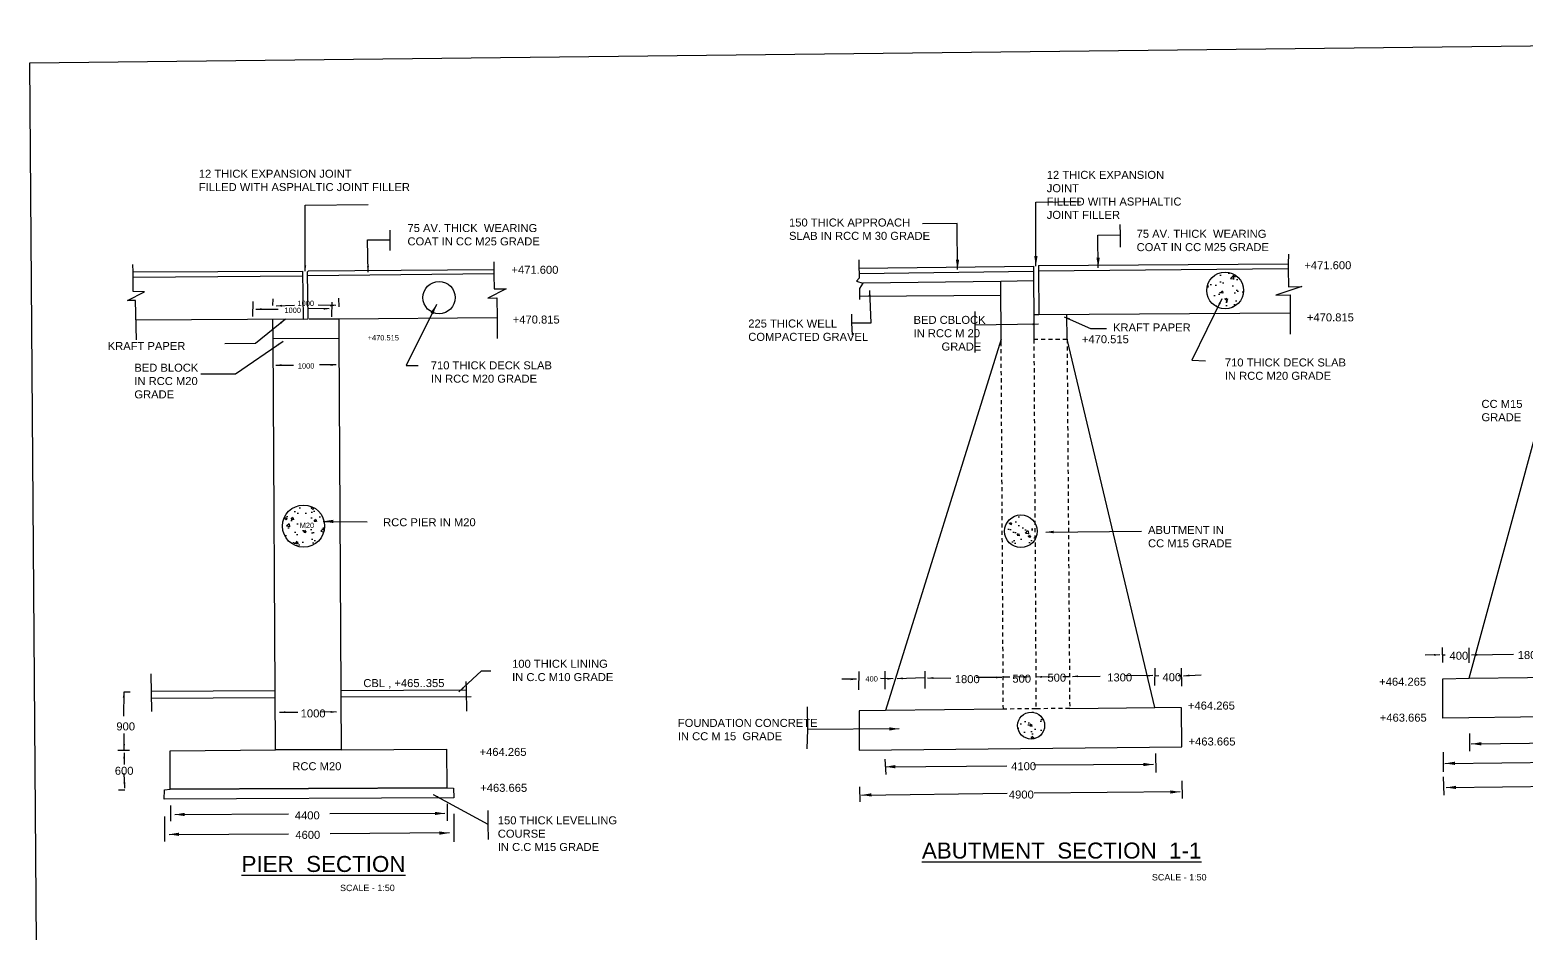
# Model space of a CAD drawing. Header units: inches. Extents: x 19509.7 to 19601.5, y 19555.9 to 19617.5.
# Drawn here: x 19509.71 to 19556.45, y 19589.29 to 19617.52 of the extents above; entities that cross this region are included whole.
import ezdxf

# ---------------------------------------------------------------- set-up
doc = ezdxf.new("R2010")
doc.units = ezdxf.units.IN
doc.header["$MEASUREMENT"] = 0
doc.linetypes.add('HIDDEN', pattern=[9.525, 6.35, -3.175])
doc.layers.add('DRAWING', color=7, linetype='Continuous')
doc.layers.add('TEXT', color=255, linetype='Continuous')
doc.styles.get("Standard").update_dxf_attribs({"font": 'arial.ttf'})
doc.dimstyles.get("Standard").update_dxf_attribs({"dimtxt": 0.18, "dimasz": 0.18, "dimexe": 0.18, "dimexo": 0.0625, "dimgap": 0.09, "dimtad": 0, "dimtih": 1, "dimtoh": 1, "dimdec": 4, "dimzin": 0, "dimdsep": 46, "dimtxsty": 'Standard', "dimcen": 0.09, "dimadec": 0, "dimazin": 0, "dimtfac": 1, "dimtdec": 4, "dimtofl": 0, "dimtmove": 0, "dimatfit": 3, "dimfxl": 1, "dimtolj": 1, "dimtzin": 0, "dimarcsym": 0})
pattern_1 = [(50, (0, 0), (0.717260183, -0.062752135), [0.075, -0.825]), (355, (0, 0), (-0.138751334, 0.752192134), [0.06, -0.66]), (100.4514, (0.0598, -0.0052), (0.578509382, 0.689439542), [0.06374019, -0.701142112]), (46.1842, (0, 0.2), (1.06724105, -0.165519014), [0.1125, -1.2375]), (96.6356, (0.0889, 0.1862), (0.934662706, 0.97411787), [0.09561029, -1.051713]), (351.1842, (0, 0.2), (0.934661945, 0.9741186), [0.09, -0.99]), (21, (0.1, 0.15), (0.596907052, -0.402618891), [0.075, -0.825]), (326, (0.1, 0.15), (0.243315332, 0.725150045), [0.06, -0.66]), (71.4514, (0.14974, 0.11645), (0.840222629, 0.322530497), [0.06374019, -0.701142112]), (37.5, (0, 0), (0.0121598553, 0.3328938538), [0, -0.652, 0, -0.67, 0, -0.6625]), (7.5, (0, 0), (0.2630695374, 0.394411712), [0, -0.382, 0, -0.637, 0, -0.2525]), (327.5, (-0.223, 0), (0.5338224362, -0.0225548717), [0, -0.25, 0, -0.78, 0, -1.035]), (317.5, (-0.323, 0), (0.583186169, 0.100104982), [0, -0.325, 0, -0.518, 0, -0.735])]

msp = doc.modelspace()

# ---------------------------------------------------------------- hatches: boundary and pattern name
at = {"layer": 'DRAWING'}
h = msp.add_hatch(dxfattribs=at)
h.set_pattern_fill('AR-CONC', color=256, scale=0.1, style=0)
h.set_pattern_definition(pattern_1)
h.paths.add_polyline_path([(19541.413, 19595.779, 1), (19540.571, 19595.779, 1)])
h.paths.add_polyline_path([(19541.113, 19601.594), (19541.11, 19602.115, 0.760856), (19540.161, 19601.852, 0.765402)])
h.paths.add_polyline_path([(19546.478, 19609.38, 1), (19547.627, 19609.38, 1)])
h = msp.add_hatch(dxfattribs=at)
h.set_pattern_fill('AR-CONC', color=256, scale=0.1, style=0)
h.set_pattern_definition(pattern_1)
h.paths.add_polyline_path([(19518.92, 19602.013, 1), (19517.602, 19602.013, 1)])
h.paths.add_polyline_path([(19518.098, 19602.162), (19518.605, 19602.162), (19518.605, 19601.909), (19518.098, 19601.909)], flags=24)

# ---------------------------------------------------------------- linework, layer by layer
for points in [[(19600.971, 19617.524), (19601.538, 19556.775), (19583.047, 19556.542), (19510.173, 19555.917), (19509.713, 19616.498), (19598.878, 19617.509), (19600.971, 19617.524)], [(19567.977, 19610.42), (19567.964, 19612.475), (19568.976, 19612.491), (19568.987, 19610.437), (19572.804, 19597.487), (19573.618, 19597.489), (19573.639, 19596.253), (19563.892, 19596.135), (19563.567, 19596.131), (19553.857, 19596.014), (19553.85, 19597.239), (19554.678, 19597.26), (19558.221, 19610.257), (19558.198, 19612.357), (19559.227, 19612.374), (19559.24, 19610.31), (19563.051, 19597.354), (19563.578, 19597.356), (19563.884, 19597.359), (19564.404, 19597.372), (19567.977, 19610.42)], [(19520.971, 19610.626), (19520.97, 19610.961), (19520.97, 19611.265)], [(19543.767, 19611.443), (19543.769, 19611.119), (19543.774, 19610.736)], [(19513.039, 19607.833), (19513.014, 19609.065), (19512.761, 19609.065), (19513.293, 19609.338), (19512.941, 19609.344), (19512.935, 19609.794), (19512.933, 19609.959), (19512.927, 19610.194)], [(19524.204, 19610.273), (19524.202, 19610.03), (19524.202, 19609.865), (19524.213, 19609.429), (19524.596, 19609.429), (19524.016, 19609.139), (19524.3, 19609.15), (19524.306, 19608.527), (19524.306, 19607.88)], [(19535.606, 19610.337), (19535.608, 19610.082), (19535.615, 19609.906), (19535.623, 19609.764), (19535.536, 19609.667), (19535.738, 19609.608), (19535.629, 19609.438), (19535.629, 19609.092)], [(19535.608, 19610.073), (19541.067, 19610.137), (19541.066, 19609.986), (19541.061, 19609.679), (19541.08, 19608.629), (19541.077, 19607.853)], [(19541.225, 19610.155), (19549.019, 19610.215)], [(19549.029, 19610.514), (19549.019, 19610.215), (19549.017, 19610.054), (19549.03, 19609.492), (19549.451, 19609.498), (19548.632, 19609.229), (19549.08, 19609.242), (19549.08, 19608.68), (19549.087, 19608.016)], [(19512.933, 19609.959), (19518.224, 19609.986), (19518.246, 19608.482)], [(19512.935, 19609.794), (19518.226, 19609.836)], [(19518.246, 19608.482), (19518.408, 19608.488), (19518.389, 19609.965), (19518.414, 19609.992), (19524.202, 19610.03)], [(19524.202, 19609.894), (19518.391, 19609.832)], [(19535.615, 19609.906), (19541.066, 19609.986)], [(19541.061, 19609.679), (19540.043, 19609.661), (19535.738, 19609.608)], [(19540.055, 19607.775), (19540.043, 19609.661)], [(19549.017, 19610.054), (19541.227, 19609.978)], [(19519.348, 19609.139), (19519.359, 19608.872)], [(19540.045, 19609.223), (19535.629, 19609.187)], [(19516.677, 19609.037), (19516.668, 19608.56)], [(19517.303, 19609.116), (19517.295, 19608.904)], [(19519.141, 19609.013), (19519.136, 19608.559)], [(19539.245, 19607.44), (19539.24, 19608.298), (19539.241, 19608.719)], [(19518.246, 19608.482), (19513.026, 19608.449)], [(19519.363, 19608.49), (19519.363, 19607.887), (19519.427, 19596.863), (19519.427, 19596.654), (19519.438, 19595.023), (19517.385, 19595.017), (19517.314, 19607.875), (19517.298, 19608.476)], [(19518.435, 19608.489), (19519.363, 19608.49), (19524.305, 19608.533)], [(19535.407, 19607.995), (19535.388, 19608.354), (19535.393, 19608.641)], [(19540.054, 19607.858), (19536.439, 19596.251), (19535.615, 19596.237), (19535.62, 19595.014), (19545.695, 19595.111), (19545.686, 19596.337), (19544.853, 19596.344), (19542.113, 19607.857), (19542.107, 19608.632)], [(19541.08, 19608.629), (19541.232, 19608.625)], [(19517.314, 19607.875), (19519.375, 19607.887)], [(19553.835, 19598.215), (19553.841, 19597.746)], [(19553.838, 19597.989), (19553.838, 19597.989)], [(19553.838, 19597.989), (19553.926, 19597.989)], [(19554.661, 19598.213), (19554.664, 19597.744)], [(19535.61, 19597.468), (19535.595, 19596.899)], [(19536.419, 19597.476), (19536.425, 19596.921)], [(19537.668, 19597.476), (19537.669, 19597.276), (19537.671, 19596.936)], [(19544.861, 19597.573), (19544.85, 19597.03)], [(19545.683, 19597.576), (19545.69, 19597.012)], [(19513.486, 19597.396), (19513.51, 19596.221)], [(19523.335, 19597.153), (19523.342, 19596.895), (19523.352, 19596.227)], [(19540.328, 19597.296), (19540.118, 19597.295)], [(19541.986, 19597.313), (19542.189, 19597.314)], [(19544.856, 19597.333), (19544.856, 19597.333), (19544.978, 19597.345)], [(19545.588, 19597.342), (19545.686, 19597.343)], [(19512.644, 19596.834), (19512.841, 19596.832)], [(19517.375, 19596.861), (19513.497, 19596.839)], [(19513.501, 19596.631), (19517.376, 19596.652)], [(19519.427, 19596.874), (19523.342, 19596.895)], [(19523.497, 19596.679), (19519.427, 19596.662)], [(19533.998, 19596.36), (19534.001, 19595.65), (19533.986, 19595.054)], [(19540.124, 19596.292), (19536.439, 19596.251)], [(19542.197, 19596.313), (19544.853, 19596.344)], [(19554.688, 19595.527), (19554.692, 19594.974)], [(19512.459, 19595.004), (19512.819, 19595.008)], [(19519.438, 19595.023), (19522.726, 19595.041), (19522.738, 19593.828), (19514.095, 19593.785), (19514.098, 19594.987), (19517.385, 19595.017)], [(19536.426, 19594.728), (19536.449, 19594.252)], [(19544.881, 19594.907), (19544.886, 19594.308)], [(19553.864, 19594.942), (19553.867, 19594.328)], [(19553.868, 19594.175), (19553.884, 19593.607)], [(19512.483, 19593.767), (19512.682, 19593.768)], [(19522.738, 19593.828), (19522.942, 19593.82), (19522.951, 19593.52), (19513.907, 19593.48), (19513.912, 19593.767), (19514.095, 19593.785), (19522.738, 19593.828)], [(19535.63, 19593.868), (19535.637, 19593.394)], [(19545.705, 19594.049), (19545.709, 19593.496)], [(19514.107, 19593.281), (19514.105, 19592.79)], [(19522.753, 19593.329), (19522.749, 19592.802)], [(19513.916, 19592.934), (19513.919, 19592.149)], [(19522.953, 19593.023), (19522.954, 19592.147)], [(19524.023, 19593.123), (19524.023, 19592.692), (19524.029, 19592.218)]]:
    msp.add_lwpolyline(points, dxfattribs=at)
at = {"layer": 'DRAWING', "linetype": 'HIDDEN', "ltscale": 0.02}
for points in [[(19541.077, 19607.853), (19542.113, 19607.857), (19542.197, 19596.313), (19541.144, 19596.304), (19540.124, 19596.292), (19540.055, 19607.775)], [(19541.077, 19607.853), (19541.144, 19596.304)]]:
    msp.add_lwpolyline(points, dxfattribs=at)
at = {"layer": 'DRAWING'}
for centre, radius in [((19522.495, 19609.155), 0.504), ((19547.053, 19609.38), 0.574), ((19518.261, 19602.013), 0.659), ((19540.672, 19601.852), 0.511), ((19540.992, 19595.779), 0.421)]:
    msp.add_circle(centre, radius, dxfattribs=at)
at = {"layer": 'TEXT'}
for points in [[(19541.225, 19610.155), (19541.227, 19609.978), (19541.232, 19608.625), (19549.08, 19608.68)], [(19554.678, 19597.26), (19558.324, 19597.299), (19563.051, 19597.354), (19572.804, 19597.487)]]:
    msp.add_lwpolyline(points, dxfattribs=at)

# ---------------------------------------------------------------- texts
at = {"layer": 'TEXT', "attachment_point": 1}
for s, insert, char_height, width in [('12 THICK EXPANSION JOINT\\PFILLED WITH ASPHALTIC JOINT FILLER', (19514.989, 19613.153), 0.25, 6.57324), ('12 THICK EXPANSION JOINT\\PFILLED WITH ASPHALTIC JOINT FILLER', (19541.48, 19613.117), 0.25, 4.42025), ('150 THICK APPROACH\\PSLAB IN RCC M 30 GRADE', (19533.428, 19611.628), 0.25, 4.42025), ('75 AV. THICK  WEARING\\PCOAT IN CC M25 GRADE', (19521.508, 19611.455), 0.25, 4.42025), ('75 AV. THICK  WEARING\\PCOAT IN CC M25 GRADE', (19544.287, 19611.275), 0.25, 4.42025), ('+471.600', (19524.757, 19610.15), 0.25, 4.42025), ('+471.600', (19549.528, 19610.293), 0.25, 4.42025), ('1000', (19517.663, 19608.842), 0.1667, 4.42025), ('1000', (19518.072, 19609.06), 0.1667, 4.42025), ('+470.815', (19549.608, 19608.662), 0.25, 4.42025), ('+470.815', (19524.797, 19608.595), 0.25, 4.42025), ('225 THICK WELL\\PCOMPACTED GRAVEL', (19532.155, 19608.471), 0.25, 4.42025), ('BED CBLOCK\\PIN RCC M 20\\P         GRADE', (19537.319, 19608.584), 0.25, 4.42025), ('KRAFT PAPER', (19543.551, 19608.349), 0.25, 4.42025), ('KRAFT PAPER', (19512.143, 19607.768), 0.25, 4.42025), ('+470.515', (19520.263, 19607.984), 0.1667, 4.42025), ('+470.515', (19542.577, 19607.98), 0.25, 4.42025), ('BED BLOCK \\PIN RCC M20\\PGRADE', (19512.975, 19607.089), 0.25, 4.42025), ('1000', (19518.082, 19607.104), 0.1667, 4.42025), ('710 THICK DECK SLAB\\PIN RCC M20 GRADE', (19522.237, 19607.163), 0.25, 4.42025), ('710 THICK DECK SLAB\\PIN RCC M20 GRADE', (19547.044, 19607.253), 0.25, 4.42025), ('CC M15\\PGRADE', (19555.061, 19605.958), 0.25, 4.42025), ('M20', (19518.139, 19602.12), 0.1667, 4.42025), ('RCC PIER IN M20', (19520.747, 19602.258), 0.25, 4.42025), ('ABUTMENT IN \\PCC M15 GRADE', (19544.644, 19602.017), 0.25, 4.42025), ('400', (19554.064, 19598.086), 0.25, 4.42025), ('1800', (19556.194, 19598.108), 0.25, 4.42025), ('100 THICK LINING\\PIN C.C M10 GRADE', (19524.777, 19597.835), 0.25, 4.42025), ('CBL , +465..355', (19520.129, 19597.231), 0.25, 4.42025), ('400', (19535.815, 19597.322), 0.1667, 3.44496), ('1800', (19538.607, 19597.354), 0.25, 4.42025), ('500', (19540.406, 19597.369), 0.25, 4.42025), ('500', (19541.502, 19597.401), 0.25, 4.42025), ('1300', (19543.37, 19597.408), 0.25, 4.42025), ('400', (19545.096, 19597.414), 0.25, 4.42025), ('+464.265', (19551.865, 19597.274), 0.25, 4.42025), ('+464.265', (19545.891, 19596.528), 0.25, 4.42025), ('1000', (19518.172, 19596.283), 0.25, 4.42025), ('+463.665', (19551.884, 19596.151), 0.25, 4.42025), ('900', (19512.413, 19595.877), 0.25, 4.42025), ('FOUNDATION CONCRETE\\PIN CC M 15  GRADE', (19529.954, 19595.986), 0.25, 4.42025), ('+463.665', (19545.91, 19595.405), 0.25, 4.42025), ('+464.265', (19523.761, 19595.08), 0.25, 4.42025), ('600', (19512.365, 19594.49), 0.25, 4.42025), ('RCC M20', (19517.91, 19594.632), 0.25, 4.42025), ('4100', (19540.369, 19594.632), 0.25, 4.42025), ('+463.665', (19523.781, 19593.957), 0.25, 4.42025), ('4900', (19540.297, 19593.747), 0.25, 4.42025), ('4400', (19517.989, 19593.096), 0.25, 4.42025), ('150 THICK LEVELLING COURSE\\PIN C.C M15 GRADE', (19524.33, 19592.941), 0.25, 4.42025), ('4600', (19518.005, 19592.487), 0.25, 4.42025), ('{\\LABUTMENT  SECTION  1-1}', (19537.58, 19592.121), 0.5, 22.1527), ('{\\LPIER  SECTION  }', (19516.324, 19591.702), 0.5, 22.1527), ('SCALE - 1:50', (19544.765, 19591.136), 0.2, 22.1527), ('SCALE - 1:50', (19519.402, 19590.803), 0.2, 22.1527)]:
    msp.add_mtext(s, dxfattribs=dict(at, insert=insert, char_height=char_height, width=width))

# ---------------------------------------------------------------- leaders
at = {"layer": 'DRAWING'}
for points, override in [([(19518.314, 19609.98), (19518.308, 19612.048), (19520.278, 19612.062)], {"dimgap": 0.09, "dimtad": 0}), ([(19541.141, 19610.139), (19541.134, 19612.144), (19542.544, 19612.16)], {"dimasz": 0.3125, "dimgap": 0.09, "dimtad": 0}), ([(19538.694, 19610.033), (19538.683, 19611.474), (19537.598, 19611.466)], {"dimasz": 0.3125}), ([(19543.088, 19610.091), (19543.074, 19611.103), (19543.769, 19611.119)], {"dimasz": 0.3125, "dimgap": 0.09, "dimtad": 0}), ([(19520.276, 19609.95), (19520.26, 19610.96), (19520.972, 19610.961)], {"dimgap": 0.09, "dimtad": 0}), ([(19535.937, 19609.374), (19535.983, 19608.361), (19535.388, 19608.354)], {"dimgap": 0.09, "dimtad": 0}), ([(19516.772, 19608.794), (19517.473, 19608.794)], {"dimgap": 0.09, "dimtad": 0}), ([(19517.408, 19608.896), (19517.983, 19608.916)], {"dimgap": 0.09, "dimtad": 0}), ([(19519.065, 19608.803), (19518.404, 19608.813)], {"dimgap": 0.09, "dimtad": 0}), ([(19519.267, 19608.906), (19518.717, 19608.916)], {"dimgap": 0.09, "dimtad": 0}), ([(19522.412, 19608.941), (19521.467, 19607.03), (19521.847, 19607.03)], {"dimasz": 0.3125, "dimgap": 0.09, "dimtad": 0}), ([(19546.954, 19609.122), (19546.012, 19607.196), (19546.435, 19607.178)], {"dimgap": 0.09, "dimtad": 0}), ([(19517.693, 19608.479), (19516.758, 19607.724), (19515.807, 19607.71)], {"dimgap": 0.09, "dimtad": 0}), ([(19541.218, 19608.325), (19539.24, 19608.298)], {"dimgap": 0.09, "dimtad": 0}), ([(19542.026, 19608.558), (19542.847, 19608.193), (19543.35, 19608.189)], {"dimgap": 0.09, "dimtad": 0}), ([(19517.621, 19607.787), (19516.13, 19606.764), (19515.057, 19606.76)], {"dimgap": 0.09, "dimtad": 0}), ([(19517.393, 19607.046), (19517.951, 19607.039)], {"dimgap": 0.09, "dimtad": 0}), ([(19519.285, 19607.05), (19518.761, 19607.052)], {"dimgap": 0.09, "dimtad": 0}), ([(19518.877, 19602.162), (19520.249, 19602.149)], {"dimasz": 0.3125, "dimgap": 0.09, "dimtad": 0}), ([(19541.447, 19601.826), (19544.437, 19601.852)], {"dimasz": 0.25, "dimgap": 0.09, "dimtad": 0}), ([(19553.755, 19597.99), (19553.3, 19597.982)], {"dimgap": 0.09, "dimtad": 0}), ([(19554.753, 19597.987), (19556.058, 19598.011)], {"dimgap": 0.09, "dimtad": 0}), ([(19523.115, 19596.832), (19523.821, 19597.486), (19524.108, 19597.49)], {"dimgap": 0.09, "dimtad": 0}), ([(19535.534, 19597.224), (19535.076, 19597.228)], {"dimgap": 0.09, "dimtad": 0}), ([(19536.684, 19597.24), (19536.287, 19597.245)], {"dimgap": 0.09, "dimtad": 0}), ([(19536.802, 19597.248), (19537.669, 19597.276)], {"dimgap": 0.09, "dimtad": 0}), ([(19537.758, 19597.266), (19538.488, 19597.264)], {"dimgap": 0.09, "dimtad": 0}), ([(19540.077, 19597.285), (19539.279, 19597.276)], {"dimgap": 0.09, "dimtad": 0}), ([(19542.28, 19597.316), (19543.144, 19597.324)], {"dimgap": 0.09, "dimtad": 0}), ([(19544.791, 19597.338), (19543.925, 19597.329)], {"dimgap": 0.09, "dimtad": 0}), ([(19545.755, 19597.335), (19546.301, 19597.359)], {"dimgap": 0.09, "dimtad": 0}), ([(19512.646, 19596.826), (19512.633, 19596.067)], {"dimgap": 0.09, "dimtad": 0}), ([(19517.511, 19596.195), (19518.087, 19596.195)], {"dimgap": 0.09, "dimtad": 0}), ([(19536.872, 19595.676), (19534.001, 19595.65)], {"dimasz": 0.3125, "dimgap": 0.09, "dimtad": 0}), ([(19512.656, 19595.024), (19512.654, 19595.528)], {"dimgap": 0.09, "dimtad": 0}), ([(19554.74, 19595.205), (19558.456, 19595.255)], {"dimasz": 0.3125, "dimgap": 0.09, "dimtad": 0}), ([(19512.656, 19594.925), (19512.656, 19594.564)], {"dimgap": 0.09, "dimtad": 0}), ([(19553.918, 19594.595), (19558.459, 19594.642)], {"dimasz": 0.3125, "dimgap": 0.09, "dimtad": 0}), ([(19536.438, 19594.49), (19540.228, 19594.522)], {"dimasz": 0.3125, "dimgap": 0.09, "dimtad": 0}), ([(19544.811, 19594.562), (19541.067, 19594.541)], {"dimasz": 0.3125, "dimgap": 0.09, "dimtad": 0}), ([(19545.649, 19593.704), (19541.09, 19593.67)], {"dimasz": 0.3125, "dimgap": 0.09, "dimtad": 0}), ([(19553.957, 19593.841), (19563.319, 19593.958)], {"dimasz": 0.3125, "dimgap": 0.09, "dimtad": 0}), ([(19522.307, 19593.625), (19524.023, 19592.692)], {"dimgap": 0.09, "dimtad": 0}), ([(19535.692, 19593.607), (19540.242, 19593.661)], {"dimasz": 0.3125, "dimgap": 0.09, "dimtad": 0}), ([(19514.236, 19592.997), (19517.795, 19593.014)], {"dimasz": 0.3125, "dimgap": 0.09, "dimtad": 0}), ([(19522.677, 19593.032), (19519.082, 19593.018)], {"dimasz": 0.3125, "dimgap": 0.09, "dimtad": 0}), ([(19514.058, 19592.378), (19517.796, 19592.39)], {"dimasz": 0.3125, "dimgap": 0.09, "dimtad": 0}), ([(19522.82, 19592.42), (19519.092, 19592.389)], {"dimasz": 0.3125, "dimgap": 0.09, "dimtad": 0})]:
    msp.add_leader(points, dimstyle='Standard', override=override, dxfattribs=at)
at = {"layer": 'TEXT'}
for points in [[(19540.963, 19597.297), (19540.461, 19597.295)], [(19541.153, 19597.297), (19541.68, 19597.311)], [(19519.292, 19596.2), (19518.806, 19596.209)], [(19512.673, 19593.821), (19512.653, 19594.286)]]:
    msp.add_leader(points, dimstyle='Standard', override={"dimgap": 0.09, "dimtad": 0}, dxfattribs=at)

doc.saveas('drawing.dxf')
